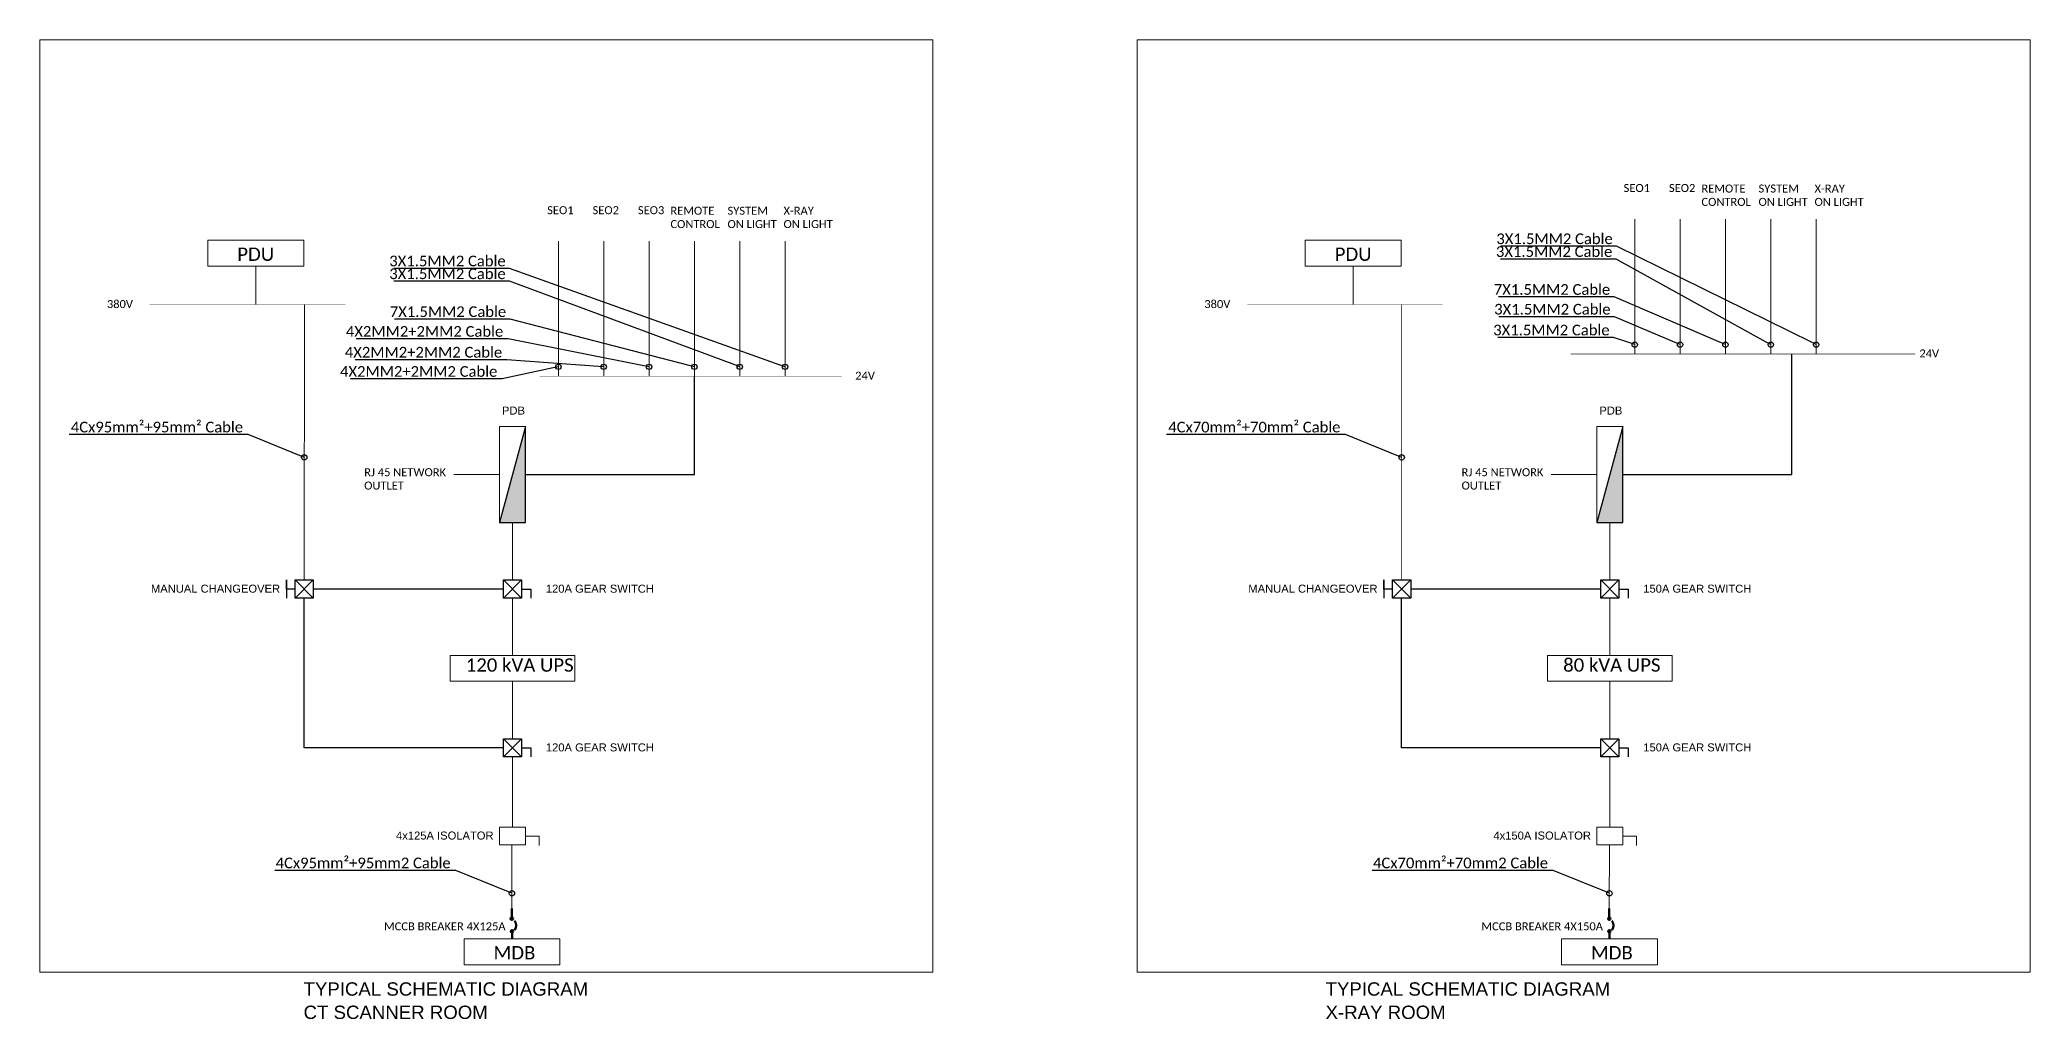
# Model space of a CAD drawing. Header units: millimetres. Extents: x 26027 to 581921, y 7230 to 233891.
# Drawn here: x 400089 to 437403, y 122452 to 140802 of the extents above; entities that cross this region are included whole.
import ezdxf
from ezdxf import colors
from ezdxf.entities.mleader import LeaderData, LeaderLine
from ezdxf.math import Vec2, Vec3

# ---------------------------------------------------------------- set-up
doc = ezdxf.new("R2010")
doc.units = ezdxf.units.MM
doc.header["$LTSCALE"] = 5
for name, color, linetype, lineweight, true_color in [('E-POWR', 7, 'Continuous', 9, 0x4e7e3e), ('E-POWR-IDEN _1-100_', 7, 'Continuous', 9, 0x4e7e3e), ('EXF', 7, 'Continuous', 0, 0x4e7e3e)]:
    doc.layers.add(name, color=color, linetype=linetype, lineweight=lineweight, true_color=true_color)
doc.layers.add('E-POWR _1-250_', color=85, linetype='Continuous', lineweight=100)
doc.styles.add('Arial', font='arial.ttf', dxfattribs={"height": 245.883234})
doc.styles.get("Standard").update_dxf_attribs({"font": 'calibri.ttf'})

# ---------------------------------------------------------------- blocks, each defined once
blk = doc.blocks.new('_Origin')
at = {"color": 0, "linetype": 'ByBlock', "lineweight": -2}
blk.add_line((0, 0), (-1, 0), dxfattribs=at)
blk.add_circle((0, 0), 0.5, dxfattribs=at)
blk = doc.blocks.new('GI-041_dwg__U120-3902841-GI-041')
at = {"layer": 'E-POWR', "flags": 128}
blk.add_lwpolyline([(-0.115, 0), (0.115, 0), (0.115, 0.157), (-0.115, 0.157)], close=True, dxfattribs=at)
blk.add_lwpolyline([(0.235, 0.161), (0.235, 0.079), (0.115, 0.079)], dxfattribs=at)
blk = doc.blocks.new('GEAR SWITCH')
at = {"color": 85}
for points in [[(-170, 170), (170, 170), (170, -170), (-170, -170), (-170, 170)], [(-170, 170), (170, -170)], [(-170, -170), (170, 170)], [(170, 0), (344, 0), (344, -170)]]:
    blk.add_lwpolyline(points, dxfattribs=at)
blk = doc.blocks.new('MDP')
h = blk.add_hatch()
h.set_pattern_fill('ANGLE', color=256)
h.set_pattern_definition([(0, (13899.044, -18632.3235), (0, 6.985), [5.08, -1.905]), (90, (13899.044, -18632.3235), (-6.985, 4e-16), [5.08, -1.905])])
h.paths.add_polyline_path([(-899, 484), (899, 0), (899, 484)])
at = {"color": 85}
blk.add_lwpolyline([(-899, 484), (899, 0), (899, 484)], close=True, dxfattribs=at)
at = {"layer": 'E-POWR', "ltscale": 10}
for p, q in [((-899, 0), (-899, 484)), ((899, 0), (-899, 0))]:
    blk.add_line(p, q, dxfattribs=at)
blk = doc.blocks.new('MANUAL CHANGEOVER')
at = {"color": 85}
for points in [[(-170, 0), (-333, 0), (-333, 170), (-333, -170)], [(-170, 170), (170, 170), (170, -170), (-170, -170), (-170, 170)], [(-170, 170), (170, -170)], [(-170, -170), (170, 170)]]:
    blk.add_lwpolyline(points, dxfattribs=at)
blk = doc.blocks.new('POWER RISER BLOCK A_dwg_MCCB-3901872-EP-600-A')
at = {"layer": 'E-POWR _1-250_', "color": 7}
for p, q in [((6.3511, 0.0022), (6.3511, 0.0075)), ((6.3512, -0.0102), (6.3512, -0.0066))]:
    blk.add_line(p, q, dxfattribs=at)
for centre in [(6.3511, 0.0015), (6.3512, -0.0059)]:
    blk.add_circle(centre, 0.000715, dxfattribs=at)
blk.add_arc((6.3495, -0.0024), 0.00412, 319.549, 41.2128, dxfattribs=at)

msp = doc.modelspace()

# ---------------------------------------------------------------- linework, layer by layer
at = {"color": 85}
for points in [[(429765.4, 132656.8), (432934.9, 132656.8), (432934.9, 134501.4), (432934.9, 134917.2)], [(409192, 132656.8), (412361.4, 132656.8), (412361.4, 134501.4)], [(405046.1, 127537.9), (405046.1, 130342.1)], [(408780.1, 130512.1), (405216.1, 130512.1)], [(425619.6, 127537.9), (425619.6, 130342.1)], [(429353.6, 130512.1), (425789.6, 130512.1)], [(408780.1, 127537.9), (405046.1, 127537.9)], [(429353.6, 127537.9), (425619.6, 127537.9)]]:
    msp.add_lwpolyline(points, dxfattribs=at)
at = {"layer": 'E-POWR', "ltscale": 10}
for points in [[(416830, 140802.1), (400089, 140802.1), (400089, 123336.1), (416830, 123336.1)], [(437403.5, 140802.1), (420662.4, 140802.1), (420662.4, 123336.1), (437403.5, 123336.1)], [(403238.3, 137045.4), (405037.1, 137045.4), (405037.1, 136561.7), (403238.3, 136561.7)], [(423811.8, 137045.4), (425610.6, 137045.4), (425610.6, 136561.7), (423811.8, 136561.7)], [(407780.5, 129266.9), (410119.7, 129266.9), (410119.7, 128783.2), (407780.5, 128783.2)], [(428354, 129266.9), (430693.2, 129266.9), (430693.2, 128783.2), (428354, 128783.2)], [(408041.5, 123956.9), (409840.3, 123956.9), (409840.3, 123473.2), (408041.5, 123473.2)], [(428615, 123956.9), (430413.8, 123956.9), (430413.8, 123473.2), (428615, 123473.2)]]:
    msp.add_lwpolyline(points, close=True, dxfattribs=at)
at = {"layer": 'E-POWR', "color": 6, "ltscale": 10}
for points in [[(404137.7, 136561.7), (404137.7, 135842.6)], [(424711.2, 136561.7), (424711.2, 135842.6)], [(405046.1, 130682.1), (405048.2, 135842.6)]]:
    msp.add_lwpolyline(points, dxfattribs=at)
at = {"layer": 'E-POWR', "color": 6, "ltscale": 10, "const_width": 10}
for points in [[(402150.3, 135842.6), (405815.2, 135842.6)], [(422723.8, 135842.6), (426388.6, 135842.6)], [(425619.6, 130682.1), (425621.7, 135842.6)]]:
    msp.add_lwpolyline(points, dxfattribs=at)
at = {"layer": 'E-POWR', "ltscale": 10, "const_width": 10}
for points in [[(428789.4, 134917.2), (435250.4, 134917.2)], [(409460.3, 134501.4), (415123.4, 134501.4)]]:
    msp.add_lwpolyline(points, dxfattribs=at)
at = {"layer": 'E-POWR', "ltscale": 10}
for points in [[(408950.1, 130682.1), (408950.1, 131757.4)], [(429523.6, 130682.1), (429523.6, 131757.4)], [(408950.1, 129266.9), (408950.1, 130342.1)], [(429523.6, 129266.9), (429523.6, 130342.1)], [(408950.1, 127707.9), (408950.1, 128783.2)], [(429523.6, 127707.9), (429523.6, 128783.2)], [(408950.1, 126050.8), (408950.1, 127367.9)], [(429523.6, 126050.8), (429523.6, 127367.9)], [(408940.4, 125716.4), (408939.1, 124526.9)], [(429513.9, 125716.4), (429512.5, 124526.9)]]:
    msp.add_lwpolyline(points, dxfattribs=at)
at = {"layer": 'EXF'}
for points in [[(429990.4, 134917.2), (429990.4, 137444.4)], [(430840.4, 134917.2), (430840.4, 137444.4)], [(431690.4, 134917.2), (431690.4, 137444.4)], [(432540.4, 134917.2), (432540.4, 137444.4)], [(433390.4, 134917.2), (433390.4, 137444.4)], [(409811.4, 134501.4), (409811.4, 137028.6)], [(410661.4, 134501.4), (410661.4, 137028.6)], [(411511.4, 134501.4), (411511.4, 137028.6)], [(412361.4, 134501.4), (412361.4, 137028.6)], [(413211.4, 134501.4), (413211.4, 137028.6)], [(414061.4, 134501.4), (414061.4, 137028.6)], [(408708.3, 132656.8), (407850.1, 132656.8)], [(429281.7, 132656.8), (428423.5, 132656.8)]]:
    msp.add_lwpolyline(points, dxfattribs=at)

# ---------------------------------------------------------------- block references
at = {"color": 85, "rotation": 270}
for p in [(408708.3, 132656.8), (429281.7, 132656.8)]:
    msp.add_blockref('MDP', p, dxfattribs=at)
at = {"color": 85}
for name, p in [('MANUAL CHANGEOVER', (405046.1, 130512.1)), ('GEAR SWITCH', (408950.1, 130512.1)), ('MANUAL CHANGEOVER', (425619.6, 130512.1)), ('GEAR SWITCH', (429523.6, 130512.1)), ('GEAR SWITCH', (408950.1, 127537.9)), ('GEAR SWITCH', (429523.6, 127537.9))]:
    msp.add_blockref(name, p, dxfattribs=at)
at = {"color": 85, "xscale": -2127.341102341351, "yscale": 2127.341102341351, "zscale": 2127.341102341351, "rotation": 180}
for p in [(408950.1, 126050.8), (429523.6, 126050.8)]:
    msp.add_blockref('GI-041_dwg__U120-3902841-GI-041', p, dxfattribs=at)
at = {"xscale": 32090.97942266884, "yscale": 32090.97942266884, "zscale": 32090.97942266884}
for p in [(205125.1, 124285.5), (225698.6, 124285.5)]:
    msp.add_blockref('POWER RISER BLOCK A_dwg_MCCB-3901872-EP-600-A', p, dxfattribs=at)

# ---------------------------------------------------------------- texts
at = {"layer": 'E-POWR', "ltscale": 10, "char_height": 150, "attachment_point": 1}
for s, insert, width in [('SEO1', (429780.4, 138100.7), 3153.432), ('SEO2', (430630.4, 138100.7), 3153.432), ('REMOTE\\PCONTROL', (431240.4, 138090.7), 3153.432), ('SYSTEM \\PON LIGHT', (432310.4, 138090.7), 3153.432), ('X-RAY\\PON LIGHT', (433360.4, 138090.7), 3153.432), ('SEO1', (409601.4, 137684.9), 3153.432), ('SEO2', (410451.4, 137684.9), 3153.432), ('SEO3', (411301.4, 137684.9), 3153.432), ('REMOTE\\PCONTROL', (411911.4, 137674.9), 3153.432), ('SYSTEM \\PON LIGHT', (412981.4, 137674.9), 3153.432), ('X-RAY\\PON LIGHT', (414031.4, 137674.9), 3153.432), ('24V', (435325.9, 135000.7), 494.531), ('24V', (415375.4, 134584.9), 494.531), ('RJ 45 NETWORK \\POUTLET', (406170.1, 132775.6), 3153.432), ('RJ 45 NETWORK \\POUTLET', (426743.5, 132775.6), 3153.432), ('MCCB BREAKER 4X125A', (406542, 124267.1), 3153.432), ('MCCB BREAKER 4X150A', (427115.4, 124267.1), 3153.432)]:
    msp.add_mtext(s, dxfattribs=dict(at, insert=insert, width=width))
at = {"layer": 'E-POWR', "ltscale": 10, "char_height": 250, "attachment_point": 1}
for s, width, insert in [('\\pxt5;PDU', 1900, (403791.2, 136910.7)), ('\\pxt5;PDU', 1900, (424364.7, 136910.7)), ('\\pxt5;120 kVA UPS', 2441.905, (408074.3, 129212.8)), ('\\pxt5;80 kVA UPS', 2441.905, (428647.8, 129212.8)), ('\\pxt5;MDB', 1900, (408594.4, 123822.2)), ('\\pxt5;MDB', 1900, (429167.9, 123822.2))]:
    msp.add_mtext_dynamic_manual_height_columns(s, width=width, gutter_width=12.5, heights=[0], dxfattribs=dict(at, insert=insert))
at = {"layer": 'E-POWR', "color": 6, "ltscale": 10, "char_height": 150, "width": 494.531, "attachment_point": 1}
for insert in [(401347.1, 135926), (421920.5, 135926)]:
    msp.add_mtext('380V', dxfattribs=dict(at, insert=insert))
at = {"layer": 'E-POWR-IDEN _1-100_', "attachment_point": 1, "rotation": 360, "line_spacing_factor": 1.047943, "style": 'Arial'}
for s, insert, char_height, width in [('PDB', (408753.5, 133930.6, 2.4), 150, 2475.925), ('PDB', (429326.9, 133930.6, 2.4), 150, 2475.925), ('MANUAL CHANGEOVER', (402172, 130593.6, 2.4), 150, 2475.925), ('120A GEAR SWITCH', (409576.4, 130593.6, 2.4), 150, 2475.925), ('MANUAL CHANGEOVER', (422745.4, 130593.6, 2.4), 150, 2475.925), ('150A GEAR SWITCH', (430149.8, 130593.6, 2.4), 150, 2475.925), ('120A GEAR SWITCH', (409576.4, 127619.4, 2.4), 150, 2475.925), ('150A GEAR SWITCH', (430149.8, 127619.4, 2.4), 150, 2475.925), ('4x125A ISOLATOR', (406767.1, 125967.9, 2.4), 150, 2475.925), ('4x150A ISOLATOR', (427340.6, 125967.9, 2.4), 150, 2475.925), ('TYPICAL SCHEMATIC DIAGRAM\\PCT SCANNER ROOM', (405033.7, 123142.7, 2.4), 250, 5506.939), ('TYPICAL SCHEMATIC DIAGRAM\\PX-RAY ROOM', (424193.7, 123142.7, 2.4), 250, 5506.939)]:
    msp.add_mtext(s, dxfattribs=dict(at, insert=insert, char_height=char_height, width=width))

# ---------------------------------------------------------------- leaders
at = {"layer": 'E-POWR', "ltscale": 10}
ml = msp.add_multileader_mtext('Standard', dxfattribs=at)
ml.set_content('3X1.5MM2 Cable', color=256)
ml.set_leader_properties()
ml.set_arrow_properties(name='ORIGIN')
ml.build(insert=Vec2(0, 0))
ml.multileader.update_dxf_attribs({"text_right_attachment_type": 6, "dogleg_length": 500, "arrow_head_size": 100})
ctx = ml.context
ctx.base_point, ctx.char_height, ctx.arrow_head_size, ctx.landing_gap_size, ctx.plane_origin = Vec3(427386.1, 136833), 200, 100, 1, Vec3(431874.8, 136523.1)
ctx.right_attachment = 6
notes = []
notes.append((ctx, [(0, (1, 1, 0), (429642.5, 136694.4), (-1, 0), 80, [(0, [(432540.4, 135090.8)], 0, [])])]))
ctx.mtext.insert, ctx.mtext.width, ctx.mtext.defined_height, ctx.mtext.line_spacing_factor, ctx.mtext.flow_direction = Vec3(427387.1, 136934.4), 5789.915, 5573.7, 0.3, 5
ml = msp.add_multileader_mtext('Standard', dxfattribs=at)
ml.set_content('3X1.5MM2 Cable', color=256)
ml.set_leader_properties()
ml.set_arrow_properties(name='ORIGIN')
ml.build(insert=Vec2(0, 0))
ml.multileader.update_dxf_attribs({"text_right_attachment_type": 6, "dogleg_length": 500, "arrow_head_size": 100})
ctx = ml.context
ctx.base_point, ctx.char_height, ctx.arrow_head_size, ctx.landing_gap_size, ctx.plane_origin = Vec3(427394, 137073), 200, 100, 1, Vec3(432724.8, 136523.1)
ctx.right_attachment = 6
notes.append((ctx, [(0, (1, 1, 0), (429650.5, 136934.4), (-1, 0), 80, [(0, [(433390.4, 135090.8)], 0, [])])]))
ctx.mtext.insert, ctx.mtext.width, ctx.mtext.defined_height, ctx.mtext.line_spacing_factor, ctx.mtext.flow_direction = Vec3(427395, 137174.4), 5789.915, 5573.7, 0.3, 5
ml = msp.add_multileader_mtext('Standard', dxfattribs=at)
ml.set_content('3X1.5MM2 Cable', color=256)
ml.set_leader_properties()
ml.set_arrow_properties(name='ORIGIN')
ml.build(insert=Vec2(0, 0))
ml.multileader.update_dxf_attribs({"text_right_attachment_type": 6, "dogleg_length": 500, "arrow_head_size": 100})
ctx = ml.context
ctx.base_point, ctx.char_height, ctx.arrow_head_size, ctx.landing_gap_size, ctx.plane_origin = Vec3(406639.3, 136657.2), 200, 100, 1, Vec3(413395.7, 136107.2)
ctx.right_attachment = 6
notes.append((ctx, [(0, (1, 1, 0), (408895.8, 136518.6), (-1, 0), 80, [(0, [(414061.4, 134675)], 0, [])])]))
ctx.mtext.insert, ctx.mtext.width, ctx.mtext.defined_height, ctx.mtext.line_spacing_factor, ctx.mtext.flow_direction = Vec3(406640.3, 136758.6), 5789.915, 5573.7, 0.3, 5
ml = msp.add_multileader_mtext('Standard', dxfattribs=at)
ml.set_content('3X1.5MM2 Cable', color=256)
ml.set_leader_properties()
ml.set_arrow_properties(name='ORIGIN')
ml.build(insert=Vec2(0, 0))
ml.multileader.update_dxf_attribs({"text_right_attachment_type": 6, "dogleg_length": 500, "arrow_head_size": 100})
ctx = ml.context
ctx.base_point, ctx.char_height, ctx.arrow_head_size, ctx.landing_gap_size, ctx.plane_origin = Vec3(406639.3, 136417.2), 200, 100, 1, Vec3(412545.7, 136107.2)
ctx.right_attachment = 6
notes.append((ctx, [(0, (1, 1, 0), (408895.8, 136278.6), (-1, 0), 80, [(0, [(413211.4, 134675)], 0, [])])]))
ctx.mtext.insert, ctx.mtext.width, ctx.mtext.defined_height, ctx.mtext.line_spacing_factor, ctx.mtext.flow_direction = Vec3(406640.3, 136518.6), 5789.915, 5573.7, 0.3, 5
ml = msp.add_multileader_mtext('Standard', dxfattribs=at)
ml.set_content('7X1.5MM2 Cable', color=256)
ml.set_leader_properties()
ml.set_arrow_properties(name='ORIGIN')
ml.build(insert=Vec2(0, 0))
ml.multileader.update_dxf_attribs({"text_right_attachment_type": 6, "dogleg_length": 500, "arrow_head_size": 100})
ctx = ml.context
ctx.base_point, ctx.char_height, ctx.arrow_head_size, ctx.landing_gap_size, ctx.plane_origin = Vec3(427346.5, 136123), 200, 100, 1, Vec3(431024.8, 136523.1)
ctx.right_attachment = 6
notes.append((ctx, [(0, (1, 1, 0), (429603.6, 135984.4), (-1, 0), 80, [(0, [(431690.4, 135090.8)], 0, [])])]))
ctx.mtext.insert, ctx.mtext.width, ctx.mtext.defined_height, ctx.mtext.line_spacing_factor, ctx.mtext.flow_direction = Vec3(427347.5, 136224.4), 5789.915, 5573.7, 0.3, 5
ml = msp.add_multileader_mtext('Standard', dxfattribs=at)
ml.set_content('7X1.5MM2 Cable', color=256)
ml.set_leader_properties()
ml.set_arrow_properties(name='ORIGIN')
ml.build(insert=Vec2(0, 0))
ml.multileader.update_dxf_attribs({"text_right_attachment_type": 6, "dogleg_length": 500, "arrow_head_size": 100})
ctx = ml.context
ctx.base_point, ctx.char_height, ctx.arrow_head_size, ctx.landing_gap_size, ctx.plane_origin = Vec3(406648.7, 135707.2), 200, 100, 1, Vec3(411695.7, 136107.2)
ctx.right_attachment = 6
notes.append((ctx, [(0, (1, 1, 0), (408905.8, 135568.6), (-1, 0), 80, [(0, [(412361.4, 134675)], 0, [])])]))
ctx.mtext.insert, ctx.mtext.width, ctx.mtext.defined_height, ctx.mtext.line_spacing_factor, ctx.mtext.flow_direction = Vec3(406649.7, 135808.6), 5789.915, 5573.7, 0.3, 5
ml = msp.add_multileader_mtext('Standard', dxfattribs=at)
ml.set_content('3X1.5MM2 Cable', color=256)
ml.set_leader_properties()
ml.set_arrow_properties(name='ORIGIN')
ml.build(insert=Vec2(0, 0))
ml.multileader.update_dxf_attribs({"text_right_attachment_type": 6, "dogleg_length": 500, "arrow_head_size": 100})
ctx = ml.context
ctx.base_point, ctx.char_height, ctx.arrow_head_size, ctx.landing_gap_size, ctx.plane_origin = Vec3(427353.3, 135753), 200, 100, 1, Vec3(430174.8, 136523.1)
ctx.right_attachment = 6
notes.append((ctx, [(0, (1, 1, 0), (429609.8, 135614.4), (-1, 0), 80, [(0, [(430840.4, 135090.8)], 0, [])])]))
ctx.mtext.insert, ctx.mtext.width, ctx.mtext.defined_height, ctx.mtext.line_spacing_factor, ctx.mtext.flow_direction = Vec3(427354.3, 135854.4), 5789.915, 5573.7, 0.3, 5
ml = msp.add_multileader_mtext('Standard', dxfattribs=at)
ml.set_content('4X2MM2+2MM2 Cable', color=256)
ml.set_leader_properties()
ml.set_arrow_properties(name='ORIGIN')
ml.build(insert=Vec2(0, 0))
ml.multileader.update_dxf_attribs({"text_right_attachment_type": 6, "dogleg_length": 500, "arrow_head_size": 100})
ctx = ml.context
ctx.base_point, ctx.char_height, ctx.arrow_head_size, ctx.landing_gap_size, ctx.plane_origin = Vec3(405826.1, 135337.2), 200, 100, 1, Vec3(410845.7, 136107.2)
ctx.right_attachment = 6
notes.append((ctx, [(0, (1, 1, 0), (408866.9, 135198.6), (-1, 0), 80, [(0, [(411511.4, 134675)], 0, [])])]))
ctx.mtext.insert, ctx.mtext.width, ctx.mtext.defined_height, ctx.mtext.line_spacing_factor, ctx.mtext.flow_direction = Vec3(405827.1, 135438.6), 5789.915, 5573.7, 0.3, 5
ml = msp.add_multileader_mtext('Standard', dxfattribs=at)
ml.set_content('3X1.5MM2 Cable', color=256)
ml.set_leader_properties()
ml.set_arrow_properties(name='ORIGIN')
ml.build(insert=Vec2(0, 0))
ml.multileader.update_dxf_attribs({"text_right_attachment_type": 6, "dogleg_length": 500, "arrow_head_size": 100})
ctx = ml.context
ctx.base_point, ctx.char_height, ctx.arrow_head_size, ctx.landing_gap_size, ctx.plane_origin = Vec3(427335.2, 135363), 200, 100, 1, Vec3(429324.8, 136523.1)
ctx.right_attachment = 6
notes.append((ctx, [(0, (1, 1, 0), (429591.7, 135224.4), (-1, 0), 80, [(0, [(429990.4, 135090.8)], 0, [])])]))
ctx.mtext.insert, ctx.mtext.width, ctx.mtext.defined_height, ctx.mtext.line_spacing_factor, ctx.mtext.flow_direction = Vec3(427336.2, 135464.4), 5789.915, 5573.7, 0.3, 5
ml = msp.add_multileader_mtext('Standard', dxfattribs=at)
ml.set_content('4X2MM2+2MM2 Cable', color=256)
ml.set_leader_properties()
ml.set_arrow_properties(name='ORIGIN')
ml.build(insert=Vec2(0, 0))
ml.multileader.update_dxf_attribs({"text_right_attachment_type": 6, "dogleg_length": 500, "arrow_head_size": 100})
ctx = ml.context
ctx.base_point, ctx.char_height, ctx.arrow_head_size, ctx.landing_gap_size, ctx.plane_origin = Vec3(405715.9, 134587.2), 200, 100, 1, Vec3(409145.7, 136107.2)
ctx.right_attachment = 6
notes.append((ctx, [(0, (1, 1, 0), (408756.7, 134448.6), (-1, 0), 80, [(0, [(409811.4, 134675)], 0, [])])]))
ctx.mtext.insert, ctx.mtext.width, ctx.mtext.defined_height, ctx.mtext.line_spacing_factor, ctx.mtext.flow_direction = Vec3(405716.9, 134688.6), 5789.915, 5573.7, 0.3, 5
ml = msp.add_multileader_mtext('Standard', dxfattribs=at)
ml.set_content('4X2MM2+2MM2 Cable', color=256)
ml.set_leader_properties()
ml.set_arrow_properties(name='ORIGIN')
ml.build(insert=Vec2(0, 0))
ml.multileader.update_dxf_attribs({"text_right_attachment_type": 6, "dogleg_length": 500, "arrow_head_size": 100})
ctx = ml.context
ctx.base_point, ctx.char_height, ctx.arrow_head_size, ctx.landing_gap_size, ctx.plane_origin = Vec3(405806.1, 134947.2), 200, 100, 1, Vec3(409995.7, 136107.2)
ctx.right_attachment = 6
notes.append((ctx, [(0, (1, 1, 0), (408846.9, 134808.6), (-1, 0), 80, [(0, [(410661.4, 134675)], 0, [])])]))
ctx.mtext.insert, ctx.mtext.width, ctx.mtext.defined_height, ctx.mtext.line_spacing_factor, ctx.mtext.flow_direction = Vec3(405807.1, 135048.6), 5789.915, 5573.7, 0.3, 5
at = {"layer": 'E-POWR', "color": 6, "ltscale": 10}
ml = msp.add_multileader_mtext('Standard', dxfattribs=at)
ml.set_content('4Cx95mm²+95mm² Cable', color=6)
ml.set_leader_properties()
ml.set_arrow_properties(name='ORIGIN')
ml.build(insert=Vec2(0, 0))
ml.multileader.update_dxf_attribs({"text_right_attachment_type": 6, "dogleg_length": 500, "arrow_head_size": 100})
ctx = ml.context
ctx.base_point, ctx.char_height, ctx.arrow_head_size, ctx.landing_gap_size, ctx.plane_origin = Vec3(400669.7, 133544.8), 200, 100, 1, Vec3(404381.4, 134409.6)
ctx.right_attachment = 6
notes.append((ctx, [(0, (1, 1, 0), (403992.3, 133406.2), (-1, 0), 80, [(0, [(405047.1, 132977.3)], 0, [])])]))
ctx.mtext.insert, ctx.mtext.width, ctx.mtext.defined_height, ctx.mtext.line_spacing_factor, ctx.mtext.flow_direction = Vec3(400670.7, 133646.2), 5789.915, 5573.7, 0.3, 5
ml = msp.add_multileader_mtext('Standard', dxfattribs=at)
ml.set_content('4Cx70mm²+70mm² Cable', color=6)
ml.set_leader_properties()
ml.set_arrow_properties(name='ORIGIN')
ml.build(insert=Vec2(0, 0))
ml.multileader.update_dxf_attribs({"text_right_attachment_type": 6, "dogleg_length": 500, "arrow_head_size": 100})
ctx = ml.context
ctx.base_point, ctx.char_height, ctx.arrow_head_size, ctx.landing_gap_size, ctx.plane_origin = Vec3(421243.2, 133544.8), 200, 100, 1, Vec3(424954.9, 134409.6)
ctx.right_attachment = 6
notes.append((ctx, [(0, (1, 1, 0), (424565.8, 133406.2), (-1, 0), 80, [(0, [(425620.5, 132977.3)], 0, [])])]))
ctx.mtext.insert, ctx.mtext.width, ctx.mtext.defined_height, ctx.mtext.line_spacing_factor, ctx.mtext.flow_direction = Vec3(421244.2, 133646.2), 5789.915, 5573.7, 0.3, 5
at = {"layer": 'E-POWR', "ltscale": 10}
ml = msp.add_multileader_mtext('Standard', dxfattribs=at)
ml.set_content('4Cx95mm²+95mm2 Cable', color=256)
ml.set_leader_properties()
ml.set_arrow_properties(name='ORIGIN')
ml.build(insert=Vec2(0, 0))
ml.multileader.update_dxf_attribs({"text_right_attachment_type": 6, "dogleg_length": 500, "arrow_head_size": 100})
ctx = ml.context
ctx.base_point, ctx.char_height, ctx.arrow_head_size, ctx.landing_gap_size, ctx.plane_origin = Vec3(404508.8, 125378.1), 200, 100, 1, Vec3(408274.3, 126242.9)
ctx.right_attachment = 6
notes.append((ctx, [(0, (1, 1, 0), (407885.3, 125239.5), (-1, 0), 80, [(0, [(408940, 124810.7)], 0, [])])]))
ctx.mtext.insert, ctx.mtext.width, ctx.mtext.defined_height, ctx.mtext.line_spacing_factor, ctx.mtext.flow_direction = Vec3(404509.8, 125479.5), 5789.915, 5573.7, 0.3, 5
ml = msp.add_multileader_mtext('Standard', dxfattribs=at)
ml.set_content('4Cx70mm²+70mm2 Cable', color=256)
ml.set_leader_properties()
ml.set_arrow_properties(name='ORIGIN')
ml.build(insert=Vec2(0, 0))
ml.multileader.update_dxf_attribs({"text_right_attachment_type": 6, "dogleg_length": 500, "arrow_head_size": 100})
ctx = ml.context
ctx.base_point, ctx.char_height, ctx.arrow_head_size, ctx.landing_gap_size, ctx.plane_origin = Vec3(425082.2, 125378.1), 200, 100, 1, Vec3(428847.8, 126242.9)
ctx.right_attachment = 6
notes.append((ctx, [(0, (1, 1, 0), (428458.7, 125239.5), (-1, 0), 80, [(0, [(429513.5, 124810.7)], 0, [])])]))
ctx.mtext.insert, ctx.mtext.width, ctx.mtext.defined_height, ctx.mtext.line_spacing_factor, ctx.mtext.flow_direction = Vec3(425083.2, 125479.5), 5789.915, 5573.7, 0.3, 5
for ctx, leaders in notes:
    for number, flags, end, landing, length, lines in leaders:
        leader = LeaderData()
        leader.index, (leader.has_last_leader_line, leader.has_dogleg_vector, leader.attachment_direction) = number, flags
        leader.last_leader_point, leader.dogleg_vector, leader.dogleg_length = Vec3(end), Vec3(landing), length
        for number, points, colour, breaks in lines:
            line = LeaderLine()
            line.index, line.vertices, line.color, line.breaks = number, Vec3.list(points), colors.encode_raw_color(colour), breaks
            leader.lines.append(line)
        ctx.leaders.append(leader)

doc.saveas('drawing.dxf')
